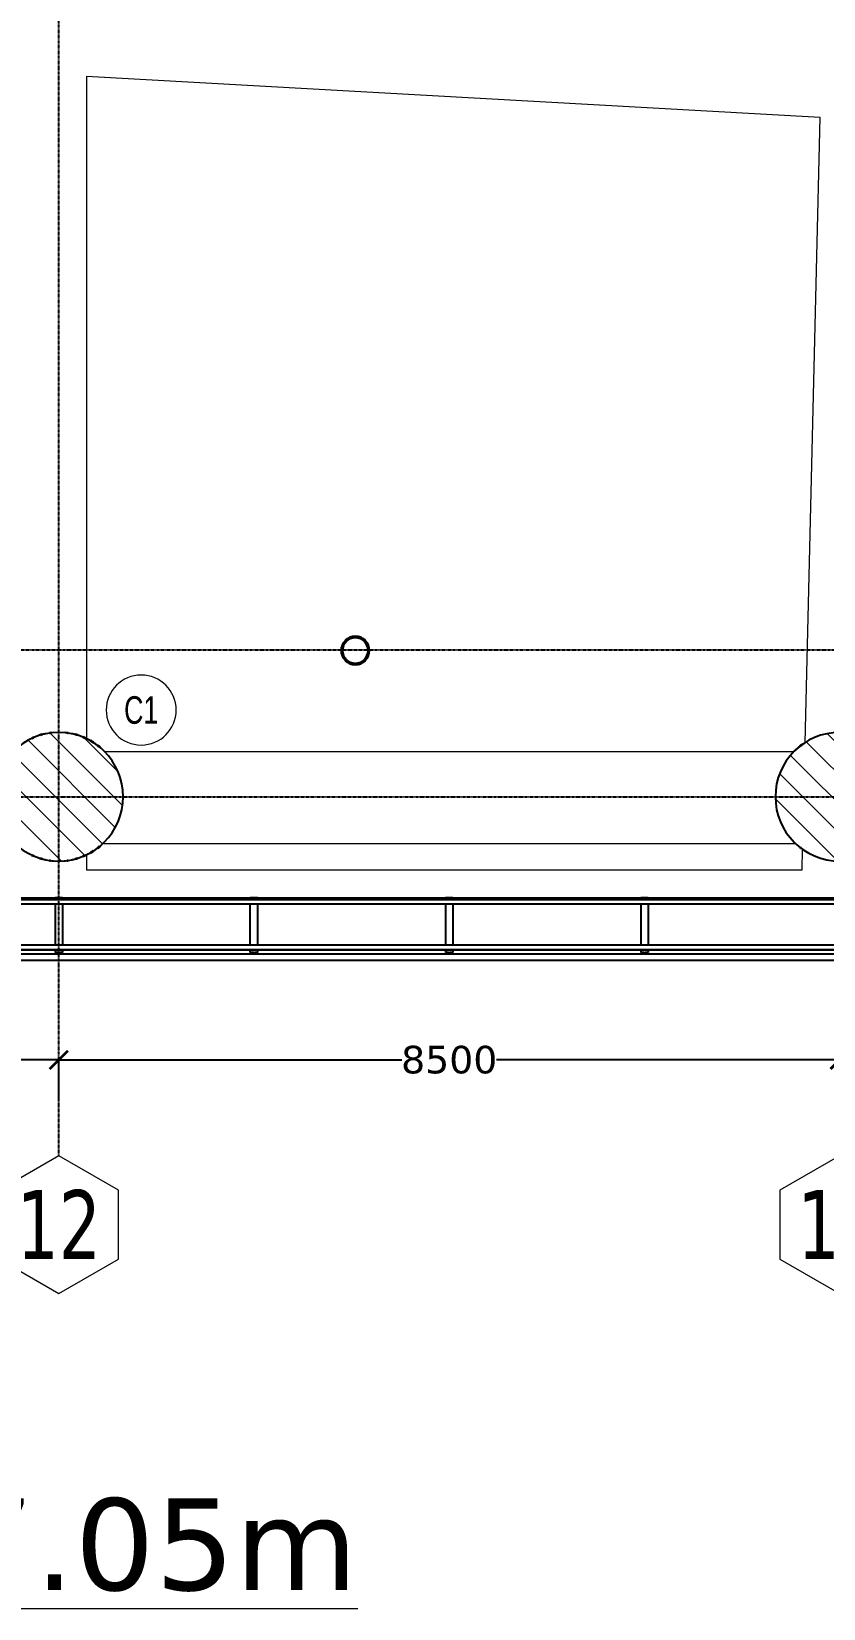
# Model space of a CAD drawing. Header units: millimetres. Extents: x -13767 to 81767, y -11242 to 31862.
# Drawn here: x 42203 to 50824, y -8835 to 8328 of the extents above; entities that cross this region are included whole.
import ezdxf
from ezdxf.enums import TextEntityAlignment as Align

# ---------------------------------------------------------------- set-up
doc = ezdxf.new("R2010")
doc.units = ezdxf.units.MM
doc.header["$LTSCALE"] = 0.95
doc.linetypes.add('DXK_LINE_DOT3', pattern=[5.9187, 2.979, -0.9799, 0.9799, -0.9799])
for name, color, linetype, lineweight in [('0-1', 250, 'Continuous', 5), ('E_B_PLACA-1', 10, 'Continuous', 25), ('E_B_PLACA-2', 31, 'Continuous', 25), ('E_COLUMNAS', 1, 'Continuous', 18), ('E_COLUMNAS-2', 1, 'Continuous', 25), ('E_COLUMNAS-4', 1, 'Continuous', 35), ('E_TEXTO', 3, 'Continuous', 9), ('E_VIGAS', 5, 'Continuous', 9), ('E_VIGAS-1', 6, 'Continuous', 25), ('E_VIGAS-2', 10, 'Continuous', 25), ('HCB-TEXT-H1', 6, 'Continuous', 18), ('HCB_EJES', 1, 'DXK_LINE_DOT3', 9), ('S-COLS-HDLN-1', 1, 'Continuous', 35)]:
    doc.layers.add(name, color=color, linetype=linetype, lineweight=lineweight)
for name, color, linetype in [('COTAS', 8, 'Continuous'), ('HCB-EJES', 1, 'Continuous'), ('HCB-ROTULOS', 2, 'Continuous')]:
    doc.layers.add(name, color=color, linetype=linetype)
doc.styles.add('Arial Narrow', font='', dxfattribs={"width": 0.85, "height": 0.3})
doc.styles.add('VERDANA', font='verdana.ttf')
doc.styles.get('Arial Narrow').set_extended_font_data('Arial Narrow')
doc.dimstyles.new('1.125', dxfattribs={"dimscale": 0, "dimtxt": 300, "dimasz": 200, "dimexe": 4, "dimexo": 4, "dimgap": 15, "dimtad": 0, "dimdec": 0, "dimzin": 4, "dimdsep": 46, "dimtxsty": 'VERDANA', "dimblk": 'ARCHTICK', "dimcen": -10, "dimclrd": 256, "dimclrt": 3, "dimadec": 0, "dimazin": 0, "dimtfac": 1, "dimtdec": 0, "dimtmove": 2, "dimatfit": 0, "dimldrblk": 'OBLIQUE', "dimfxl": 0.05, "dimtolj": 1, "dimtzin": 0, "dimarcsym": 0})

# ---------------------------------------------------------------- blocks, each defined once
blk = doc.blocks.new('EST_SFM_VIGA-METALICA-SECCION-C - EST_SFM_VIGA-METALICA-UPN100-1527742-_26_00m_N_E_-NIVEL-7 DOC')
at = {"layer": 'E_VIGAS-2'}
for p, q in [((29.794, 0.018), (-30.577, 0.018)), ((-30.577, -0.032), (29.794, -0.032))]:
    blk.add_line(p, q, dxfattribs=at)
blk = doc.blocks.new('EST_SFM_VIGA-METALICA-SECCION-C - EST_SFM_VIGA-METALICA-UPN100-1527772-_26_00m_N_E_-NIVEL-7 DOC')
at = {"layer": 'E_VIGAS-2'}
for p, q in [((34.942, 0.032), (-34.929, 0.032)), ((-34.929, -0.018), (34.942, -0.018))]:
    blk.add_line(p, q, dxfattribs=at)
blk = doc.blocks.new('EST_SFM_VIGA-METALICA-SECCION-C - EST_SFM_VIGA-METALICA-UPN160-1608463-_26_00m_N_E_-NIVEL-7 DOC')
at = {"layer": 'E_VIGAS-1'}
for p, q in [((30.104, 0.047), (-30.267, 0.047)), ((-30.272, -0.018), (30.11, -0.018))]:
    blk.add_line(p, q, dxfattribs=at)
blk = doc.blocks.new('DCTIB_CNI_EST_MOD-1A-FAC_0001_rvt-1-_26_00m_N_E_-NIVEL-7 DOC')
at = {"layer": 'E_B_PLACA-1'}
for p, q in [((-70.348, 139.545), (-9.976, 139.545)), ((-5.177, 138.995), (-75.147, 138.995))]:
    blk.add_line(p, q, dxfattribs=at)
at = {"layer": 'E_B_PLACA-2'}
for p, q in [((-9.976, 139.545), (-70.348, 139.545)), ((-75.147, 138.995), (-5.177, 138.995))]:
    blk.add_line(p, q, dxfattribs=at)
at = {"layer": 'E_VIGAS-1'}
for p, q in [((-31.703, 139.567), (-31.621, 139.567)), ((-31.703, 139.567), (-31.703, 139.545)), ((-31.621, 139.567), (-31.621, 139.545)), ((-29.578, 139.567), (-29.496, 139.567)), ((-29.578, 139.545), (-29.578, 139.567)), ((-29.496, 139.545), (-29.496, 139.567)), ((-27.454, 139.567), (-27.372, 139.567)), ((-27.454, 139.567), (-27.454, 139.545)), ((-27.372, 139.567), (-27.372, 139.545)), ((-25.328, 139.567), (-25.246, 139.567)), ((-25.328, 139.567), (-25.328, 139.545)), ((-25.246, 139.567), (-25.246, 139.545)), ((-31.703, 138.995), (-31.703, 138.967)), ((-31.703, 138.967), (-31.621, 138.967)), ((-31.703, 138.966), (-31.703, 138.967)), ((-31.675, 138.966), (-31.703, 138.966)), ((-31.664, 138.961), (-31.664, 138.966)), ((-31.664, 138.947), (-31.664, 138.961)), ((-31.659, 138.966), (-31.659, 138.961)), ((-31.659, 138.961), (-31.659, 138.947)), ((-31.621, 138.966), (-31.649, 138.966)), ((-31.621, 138.995), (-31.621, 138.967)), ((-31.621, 138.967), (-31.621, 138.966)), ((-29.578, 138.967), (-29.578, 138.995)), ((-29.578, 138.966), (-29.578, 138.967)), ((-29.578, 138.967), (-29.496, 138.967)), ((-29.55, 138.966), (-29.578, 138.966)), ((-29.54, 138.961), (-29.54, 138.966)), ((-29.54, 138.947), (-29.54, 138.961)), ((-29.535, 138.966), (-29.535, 138.961)), ((-29.535, 138.961), (-29.535, 138.947)), ((-29.496, 138.966), (-29.524, 138.966)), ((-29.496, 138.967), (-29.496, 138.995)), ((-29.496, 138.967), (-29.496, 138.966)), ((-27.454, 138.995), (-27.454, 138.967)), ((-27.454, 138.967), (-27.372, 138.967)), ((-27.454, 138.966), (-27.454, 138.967)), ((-27.426, 138.966), (-27.454, 138.966)), ((-27.415, 138.961), (-27.415, 138.966)), ((-27.415, 138.947), (-27.415, 138.961)), ((-27.41, 138.966), (-27.41, 138.961)), ((-27.41, 138.961), (-27.41, 138.947)), ((-27.372, 138.966), (-27.399, 138.966)), ((-27.372, 138.995), (-27.372, 138.967)), ((-27.372, 138.967), (-27.372, 138.966)), ((-25.328, 138.995), (-25.328, 138.967)), ((-25.328, 138.967), (-25.246, 138.967)), ((-25.328, 138.966), (-25.328, 138.967)), ((-25.3, 138.966), (-25.328, 138.966)), ((-25.29, 138.961), (-25.29, 138.966)), ((-25.29, 138.947), (-25.29, 138.961)), ((-25.285, 138.966), (-25.285, 138.961)), ((-25.285, 138.961), (-25.285, 138.947)), ((-25.246, 138.966), (-25.274, 138.966)), ((-25.246, 138.995), (-25.246, 138.967)), ((-25.246, 138.967), (-25.246, 138.966))]:
    blk.add_line(p, q, dxfattribs=at)
for points, knots in [([(-31.664, 138.961), (-31.664, 138.962), (-31.665, 138.963), (-31.666, 138.965), (-31.668, 138.965), (-31.669, 138.966), (-31.67, 138.966), (-31.672, 138.966), (-31.674, 138.966), (-31.675, 138.966)], [0, 0, 0, 0, 0.285714, 0.428571, 0.571429, 0.678571, 0.732143, 0.785714, 1, 1, 1, 1]), ([(-31.675, 138.966), (-31.674, 138.966), (-31.673, 138.966), (-31.67, 138.966), (-31.668, 138.965), (-31.666, 138.964), (-31.665, 138.963), (-31.664, 138.962), (-31.664, 138.961)], [0, 0, 0, 0, 0.142857, 0.285714, 0.428571, 0.571429, 0.785714, 1, 1, 1, 1]), ([(-31.659, 138.961), (-31.659, 138.962), (-31.659, 138.963), (-31.657, 138.965), (-31.656, 138.965), (-31.654, 138.966), (-31.653, 138.966), (-31.652, 138.966), (-31.65, 138.966), (-31.649, 138.966)], [0, 0, 0, 0, 0.285714, 0.428571, 0.571429, 0.678571, 0.732143, 0.785714, 1, 1, 1, 1]), ([(-31.649, 138.966), (-31.65, 138.966), (-31.651, 138.966), (-31.654, 138.966), (-31.656, 138.965), (-31.658, 138.964), (-31.659, 138.963), (-31.659, 138.962), (-31.659, 138.961)], [0, 0, 0, 0, 0.142857, 0.285714, 0.428571, 0.571429, 0.785714, 1, 1, 1, 1]), ([(-29.55, 138.966), (-29.549, 138.966), (-29.548, 138.966), (-29.545, 138.966), (-29.543, 138.965), (-29.541, 138.964), (-29.54, 138.963), (-29.54, 138.962), (-29.54, 138.961)], [0, 0, 0, 0, 0.142857, 0.285714, 0.428571, 0.571429, 0.785714, 1, 1, 1, 1]), ([(-29.54, 138.961), (-29.54, 138.962), (-29.54, 138.963), (-29.542, 138.965), (-29.543, 138.965), (-29.545, 138.966), (-29.546, 138.966), (-29.547, 138.966), (-29.549, 138.966), (-29.55, 138.966)], [0, 0, 0, 0, 0.285714, 0.428571, 0.571429, 0.678571, 0.732143, 0.785714, 1, 1, 1, 1]), ([(-29.524, 138.966), (-29.525, 138.966), (-29.526, 138.966), (-29.529, 138.966), (-29.531, 138.965), (-29.533, 138.964), (-29.534, 138.963), (-29.535, 138.962), (-29.535, 138.961)], [0, 0, 0, 0, 0.142857, 0.285714, 0.428571, 0.571429, 0.785714, 1, 1, 1, 1]), ([(-29.535, 138.961), (-29.535, 138.962), (-29.534, 138.963), (-29.533, 138.965), (-29.531, 138.965), (-29.53, 138.966), (-29.529, 138.966), (-29.527, 138.966), (-29.525, 138.966), (-29.524, 138.966)], [0, 0, 0, 0, 0.285714, 0.428571, 0.571429, 0.678571, 0.732143, 0.785714, 1, 1, 1, 1]), ([(-27.415, 138.961), (-27.415, 138.962), (-27.415, 138.963), (-27.417, 138.965), (-27.419, 138.965), (-27.42, 138.966), (-27.421, 138.966), (-27.423, 138.966), (-27.424, 138.966), (-27.426, 138.966)], [0, 0, 0, 0, 0.285714, 0.428571, 0.571429, 0.678571, 0.732143, 0.785714, 1, 1, 1, 1]), ([(-27.426, 138.966), (-27.425, 138.966), (-27.423, 138.966), (-27.421, 138.966), (-27.419, 138.965), (-27.417, 138.964), (-27.415, 138.963), (-27.415, 138.962), (-27.415, 138.961)], [0, 0, 0, 0, 0.142857, 0.285714, 0.428571, 0.571429, 0.785714, 1, 1, 1, 1]), ([(-27.41, 138.961), (-27.41, 138.962), (-27.41, 138.963), (-27.408, 138.965), (-27.407, 138.965), (-27.405, 138.966), (-27.404, 138.966), (-27.402, 138.966), (-27.401, 138.966), (-27.399, 138.966)], [0, 0, 0, 0, 0.285714, 0.428571, 0.571429, 0.678571, 0.732143, 0.785714, 1, 1, 1, 1]), ([(-27.399, 138.966), (-27.4, 138.966), (-27.402, 138.966), (-27.404, 138.966), (-27.406, 138.965), (-27.408, 138.964), (-27.41, 138.963), (-27.41, 138.962), (-27.41, 138.961)], [0, 0, 0, 0, 0.142857, 0.285714, 0.428571, 0.571429, 0.785714, 1, 1, 1, 1]), ([(-25.29, 138.961), (-25.29, 138.962), (-25.29, 138.963), (-25.292, 138.965), (-25.293, 138.965), (-25.295, 138.966), (-25.296, 138.966), (-25.297, 138.966), (-25.299, 138.966), (-25.3, 138.966)], [0, 0, 0, 0, 0.285714, 0.428571, 0.571429, 0.678571, 0.732143, 0.785714, 1, 1, 1, 1]), ([(-25.3, 138.966), (-25.299, 138.966), (-25.298, 138.966), (-25.295, 138.966), (-25.293, 138.965), (-25.291, 138.964), (-25.29, 138.963), (-25.29, 138.962), (-25.29, 138.961)], [0, 0, 0, 0, 0.142857, 0.285714, 0.428571, 0.571429, 0.785714, 1, 1, 1, 1]), ([(-25.285, 138.961), (-25.285, 138.962), (-25.284, 138.963), (-25.283, 138.965), (-25.281, 138.965), (-25.28, 138.966), (-25.279, 138.966), (-25.277, 138.966), (-25.275, 138.966), (-25.274, 138.966)], [0, 0, 0, 0, 0.285714, 0.428571, 0.571429, 0.678571, 0.732143, 0.785714, 1, 1, 1, 1]), ([(-25.274, 138.966), (-25.275, 138.966), (-25.276, 138.966), (-25.279, 138.966), (-25.281, 138.965), (-25.283, 138.964), (-25.284, 138.963), (-25.285, 138.962), (-25.285, 138.961)], [0, 0, 0, 0, 0.142857, 0.285714, 0.428571, 0.571429, 0.785714, 1, 1, 1, 1])]:
    blk.add_open_spline(points, degree=3, knots=knots, dxfattribs=at)
at = {"layer": 'E_VIGAS-2'}
for p, q in [((-31.703, 139.495), (-31.703, 139.045)), ((-31.621, 139.495), (-31.621, 139.045)), ((-29.578, 139.045), (-29.578, 139.495)), ((-29.496, 139.045), (-29.496, 139.495)), ((-27.454, 139.495), (-27.454, 139.045)), ((-27.372, 139.495), (-27.372, 139.045)), ((-25.328, 139.495), (-25.328, 139.045)), ((-25.246, 139.495), (-25.246, 139.045))]:
    blk.add_line(p, q, dxfattribs=at)
at = {"layer": 'E_VIGAS-1'}
for name, p in [('EST_SFM_VIGA-METALICA-SECCION-C - EST_SFM_VIGA-METALICA-UPN100-1527742-_26_00m_N_E_-NIVEL-7 DOC', (-39.77, 139.527)), ('EST_SFM_VIGA-METALICA-SECCION-C - EST_SFM_VIGA-METALICA-UPN100-1527772-_26_00m_N_E_-NIVEL-7 DOC', (-40.169, 139.013)), ('EST_SFM_VIGA-METALICA-SECCION-C - EST_SFM_VIGA-METALICA-UPN160-1608463-_26_00m_N_E_-NIVEL-7 DOC', (-40.081, 138.9))]:
    blk.add_blockref(name, p, dxfattribs=at)
blk = doc.blocks.new('EST_SCM_COLUMNA-SECCION-CIRCULAR - EST_SCM_COLUMNA-CONCRETO-CIRCULAR_Ø_140cm-V10-_26_00m_N_E_-NIVEL-7 DOC')
at = {"layer": 'E_COLUMNAS'}
h = blk.add_hatch(dxfattribs=at)
h.set_pattern_fill('FP_7', color=256, style=0, pattern_type=2)
h.set_pattern_definition([(135, (31.662, -140.662), (-0.15909903, -0.15909903), [])])
h.paths.add_polyline_path([(0, -0.7), (0.091, -0.694), (0.181, -0.676), (0.268, -0.647), (0.35, -0.606), (0.426, -0.555), (0.495, -0.495), (0.555, -0.426), (0.606, -0.35), (0.647, -0.268), (0.676, -0.181), (0.694, -0.09), (0.7, 0), (0.694, 0.091), (0.675, 0.185), (0.645, 0.271), (0.603, 0.354), (0.551, 0.431), (0.485, 0.503), (0.426, 0.555), (0.339, 0.612), (0.259, 0.65), (0.169, 0.679), (0.079, 0.695), (-0.005, 0.7), (-0.091, 0.694), (-0.181, 0.676), (-0.268, 0.647), (-0.35, 0.606), (-0.426, 0.555), (-0.495, 0.495), (-0.555, 0.426), (-0.606, 0.35), (-0.647, 0.268), (-0.676, 0.181), (-0.694, 0.091), (-0.7, 0), (-0.694, -0.093), (-0.675, -0.183), (-0.645, -0.271), (-0.603, -0.354), (-0.551, -0.431), (-0.485, -0.503), (-0.426, -0.555), (-0.347, -0.608), (-0.265, -0.648), (-0.179, -0.677), (-0.091, -0.694), (-0.005, -0.7)])
at = {"layer": 'E_COLUMNAS-2'}
for start, end in [(360, 180), (180, 360)]:
    blk.add_arc((0, 0), 0.7, start, end, dxfattribs=at)
blk = doc.blocks.new('EST_SCM_COLUMNA-METALICA-SECCION-CIRCULAR - EST_SCM_COLUMNA-TUBULAR-CIRCULAR_PTEØ_12__e_10_3mm-2692969-_26_00m_N_E_-NIVEL-7 DOC')
at = {"layer": 'S-COLS-HDLN-1'}
for radius, start, end in [(0.152, 0, 180), (0.152, 180, 0), (0.142, 0, 180), (0.142, 180, 0)]:
    blk.add_arc((0, 0), radius, start, end, dxfattribs=at)
blk = doc.blocks.new('_ArchTick')
at = {"color": 0, "linetype": 'ByBlock', "const_width": 0.15}
blk.add_lwpolyline([(-0.5, -0.5), (0.5, 0.5)], dxfattribs=at)
blk = doc.blocks.new('*D133')
at = {"layer": 'COTAS', "color": 0, "lineweight": -2, "transparency": 16777216}
for p, q in [((34000, -3282), (34000, -2860)), ((42500, -3282), (42500, -2860))]:
    blk.add_line(p, q, dxfattribs=at)
at = {"layer": 'COTAS', "lineweight": -2, "transparency": 16777216}
for p, q in [((34000, -2864), (37736, -2864)), ((42500, -2864), (38764, -2864))]:
    blk.add_line(p, q, dxfattribs=at)
at = {"layer": 'Defpoints', "color": 0, "transparency": 16777216}
for p in [(34000, -2864), (34000, -3286), (42500, -3286)]:
    blk.add_point(p, dxfattribs=at)
at = {"layer": 'COTAS', "lineweight": -2, "transparency": 16777216, "xscale": 200, "yscale": 200, "zscale": 200, "rotation": 180}
blk.add_blockref('_ArchTick', (34000, -2864), dxfattribs=at)
at = {"layer": 'COTAS', "lineweight": -2, "transparency": 16777216, "xscale": 200, "yscale": 200, "zscale": 200}
blk.add_blockref('_ArchTick', (42500, -2864), dxfattribs=at)
at = {"layer": 'COTAS', "color": 3, "transparency": 16777216, "insert": (38250, -2864), "char_height": 300, "attachment_point": 5, "style": 'VERDANA'}
blk.add_mtext('\\A1;8500', dxfattribs=at)
blk = doc.blocks.new('_Oblique')
at = {"color": 0, "linetype": 'ByBlock', "lineweight": -2}
blk.add_line((-0.5, -0.5), (0.5, 0.5), dxfattribs=at)
blk = doc.blocks.new('*D134')
at = {"layer": 'COTAS', "color": 0, "lineweight": -2, "transparency": 16777216}
for p, q in [((42500, -3282), (42500, -2860)), ((51000, -3282), (51000, -2860))]:
    blk.add_line(p, q, dxfattribs=at)
at = {"layer": 'COTAS', "lineweight": -2, "transparency": 16777216}
for p, q in [((42500, -2864), (46236, -2864)), ((51000, -2864), (47264, -2864))]:
    blk.add_line(p, q, dxfattribs=at)
at = {"layer": 'Defpoints', "color": 0, "transparency": 16777216}
for p in [(42500, -2864), (42500, -3286), (51000, -3286)]:
    blk.add_point(p, dxfattribs=at)
at = {"layer": 'COTAS', "lineweight": -2, "transparency": 16777216, "xscale": 200, "yscale": 200, "zscale": 200, "rotation": 180}
blk.add_blockref('_ArchTick', (42500, -2864), dxfattribs=at)
at = {"layer": 'COTAS', "lineweight": -2, "transparency": 16777216, "xscale": 200, "yscale": 200, "zscale": 200}
blk.add_blockref('_ArchTick', (51000, -2864), dxfattribs=at)
at = {"layer": 'COTAS', "color": 3, "transparency": 16777216, "insert": (46750, -2864), "char_height": 300, "attachment_point": 5, "style": 'VERDANA'}
blk.add_mtext('\\A1;8500', dxfattribs=at)
blk = doc.blocks.new('CNI_TAG COLUMNAS CONCRETO MARCA - CNI_COLUMNA CONCRETO-582370-PLANTA TIPO PISO 18 A PISO 23')
at = {"layer": 'E_TEXTO'}
for start, end in [(360, 180), (180, 360)]:
    blk.add_arc((0.00026, -0.00015), 0.00254, start, end, dxfattribs=at)

msp = doc.modelspace()

# ---------------------------------------------------------------- hatches: boundary and pattern name
at = {"layer": 'E_COLUMNAS'}
h = msp.add_hatch(dxfattribs=at)
h.set_pattern_fill('FP_5', color=256, scale=1000, style=0, pattern_type=2)
h.set_pattern_definition([(135, (74162.12, -140662.38), (-159.09903, -159.09903), [])])
h.paths.add_polyline_path([(51000, -700), (51103.4, -691.6), (51181.2, -676.1), (51267.9, -646.7), (51350, -606.2), (51426.2, -555.3), (51495, -494.9), (51555.4, -426.1), (51606.2, -350), (51646.7, -267.8), (51676.2, -181.1), (51694.1, -90.1), (51698, -30.1), (51698, 30.6), (51693.8, 92.6), (51673.8, 188.3), (51645.1, 271.2), (51603.5, 354.2), (51551.2, 430.9), (51489.3, 500), (51417, 561.5), (51344, 609.2), (51259.6, 649.6), (51179.9, 676.4), (51091.4, 694), (50998.5, 699.9), (50908.7, 694), (50818.9, 676.2), (50732.1, 646.8), (50644.2, 602.4), (50573.9, 555.4), (50505, 495), (50444.7, 426.2), (50393.8, 350), (50353.3, 267.9), (50323.9, 181.2), (50306, 91.4), (50302, 30.2), (50302, -30.5), (50307.2, -97.5), (50324.7, -183.4), (50354.9, -271.1), (50396.6, -354.1), (50448.8, -430.8), (50514.8, -503.5), (50573.9, -555.3), (50659.6, -610.9), (50732.1, -646.7), (50818.9, -676.1), (50908.7, -694), (50994.1, -699.6)])

# ---------------------------------------------------------------- linework, layer by layer
at = {"layer": 'E_COLUMNAS-2'}
msp.add_lwpolyline([(51700, 0, 1), (50300, 0, 1)], format="xyb", close=True, dxfattribs=at)
for points in [[(42847.6, 607.6, 0.0007133), (42845.9, 608.6, 0.0147492), (42809.4, 628)], [(42923.5, 557.4, 0.0009259), (42921.4, 559, 0.0146836), (42887.9, 582.8)]]:
    msp.add_lwpolyline(points, format="xyb", dxfattribs=at)
for centre, start, end in [((42500, 0), 94.78258, 97.4024), ((42500, 0), 82.59734, 85.21674), ((42500, 0), 108.83912, 112.20746), ((42500, 0), 101.52895, 104.80493), ((42500, 0), 75.19481, 78.47063), ((42500, 0), 67.79228, 71.16049), ((42500, 0), 45.58469, 48.92454), ((51000, 0), 128.17751, 134.41505), ((51000, 0), 123.87104, 126.33734), ((42500, 0), 311.07546, 314.41531), ((51000, 0), 225.58495, 231.96459), ((42500, 0), 247.79254, 251.16088), ((42500, 0), 255.19507, 258.47105), ((42500, 0), 281.52937, 284.80519), ((42500, 0), 288.83951, 292.20772), ((42500, 0), 296.23022, 299.77373), ((42500, 0), 303.64778, 307.22497), ((51000, 0), 232.77982, 233.24468), ((42500, 0), 262.5976, 265.21742), ((42500, 0), 274.78326, 277.40266)]:
    msp.add_arc(centre, 700, start, end, dxfattribs=at)
at = {"layer": 'E_VIGAS', "color": 30, "true_color": 0xf26722}
for p, q in [((50500.1, 490), (42999.9, 490)), ((42990.9, -510), (50511.1, -510))]:
    msp.add_line(p, q, dxfattribs=at)
msp.add_lwpolyline([(6101, 26595.9), (6101.1, -1095.9), (61901.3, -1095.8), (61901.2, 26595.9)], close=True, dxfattribs=at)
for points in [[(50623.5, 589.5), (50787, 7393.1), (42801, 7839.3), (42801, 632.5)], [(42801, -632.5), (42801, -795.9), (50590.3, -795.9), (50595.7, -570.7)]]:
    msp.add_lwpolyline(points, dxfattribs=at)
at = {"layer": 'HCB-EJES', "linetype": 'DXK_LINE_DOT3'}
for p, q in [((42499.9, -3906.8), (42499.9, 29407)), ((-8311, 1600), (76311, 1600)), ((-12267.2, 0), (80267.2, 0))]:
    msp.add_line(p, q, dxfattribs=at)
at = {"layer": 'HCB_EJES', "color": 40, "linetype": 'ByBlock', "true_color": 0xf8d731}
for points in [[(41850.4, -5031.8), (42499.9, -5406.8), (43149.5, -5031.8), (43149.5, -4281.8), (42499.9, -3906.8), (41850.4, -4281.8)], [(50350.4, -5031.8), (50999.9, -5406.8), (51649.5, -5031.8), (51649.5, -4281.8), (50999.9, -3906.8), (50350.4, -4281.8)]]:
    msp.add_lwpolyline(points, close=True, dxfattribs=at)
at = {"layer": 'S-COLS-HDLN-1'}
for centre, start, end in [((42500, 0), 97.48328, 98.34055), ((42500, 0), 81.65947, 82.51647), ((42500, 0), 112.38748, 114.86339), ((42500, 0), 112.20746, 112.32227), ((42500, 0), 104.93537, 106.92607), ((42500, 0), 73.07379, 75.06438), ((42500, 0), 67.67749, 67.79228), ((42500, 0), 65.13644, 67.61228), ((42500, 0), 57.4152, 60.16017), ((42500, 0), 49.79382, 52.708), ((51000, 0), 126.50639, 128.07924), ((42500, 0), 245.13661, 247.61252), ((42500, 0), 247.67773, 247.79254), ((42500, 0), 253.07393, 255.06463), ((42500, 0), 284.93562, 286.92621), ((42500, 0), 292.20772, 292.32251), ((42500, 0), 292.38772, 294.86356), ((42500, 0), 299.83983, 302.5848), ((42500, 0), 307.292, 310.20618), ((51000, 0), 232.1451, 232.685), ((42500, 0), 261.65945, 262.51672), ((42500, 0), 277.48353, 278.34053)]:
    msp.add_arc(centre, 700, start, end, dxfattribs=at)

# ---------------------------------------------------------------- block references
at = {"layer": '0-1', "xscale": 999.9999999999933, "yscale": 999.9999999999933, "zscale": 999.9999999999933}
msp.add_blockref('DCTIB_CNI_EST_MOD-1A-FAC_0001_rvt-1-_26_00m_N_E_-NIVEL-7 DOC', (74162.1, -140662.4), dxfattribs=at)
at = {"layer": 'E_COLUMNAS-4', "xscale": 999.9999999999933, "yscale": 999.9999999999933, "zscale": 999.9999999999933}
for name, p in [('EST_SCM_COLUMNA-METALICA-SECCION-CIRCULAR - EST_SCM_COLUMNA-TUBULAR-CIRCULAR_PTEØ_12__e_10_3mm-2692969-_26_00m_N_E_-NIVEL-7 DOC', (45727.7, 1591.4)), ('EST_SCM_COLUMNA-SECCION-CIRCULAR - EST_SCM_COLUMNA-CONCRETO-CIRCULAR_Ø_140cm-V10-_26_00m_N_E_-NIVEL-7 DOC', (42500, 0))]:
    msp.add_blockref(name, p, dxfattribs=at)
at = {"layer": 'E_TEXTO', "xscale": 149999.9999999996, "yscale": 149999.9999999996, "zscale": 149999.9999999996}
msp.add_blockref('CNI_TAG COLUMNAS CONCRETO MARCA - CNI_COLUMNA CONCRETO-582370-PLANTA TIPO PISO 18 A PISO 23', (43358, 966.1), dxfattribs=at)

# ---------------------------------------------------------------- texts
at = {"layer": 'E_TEXTO', "style": 'Arial Narrow', "width": 0.85}
msp.add_text('C1', height=300, dxfattribs=at).set_placement((43397.1, 943.8), align=Align.MIDDLE_CENTER)
at = {"layer": 'HCB-ROTULOS', "color": 4, "style": 'VERDANA', "width": 0.7}
for s, p in [('12', (42499.9, -4656.8)), ('13', (50999.9, -4656.8))]:
    msp.add_text(s, height=750, dxfattribs=at).set_placement(p, align=Align.MIDDLE_CENTER)
at = {"layer": 'HCB-TEXT-H1', "style": 'VERDANA'}
msp.add_text('%%UPLANTA DE PISO 7a N.E. +27.05m', height=1000, dxfattribs=at).set_placement((33999.9, -8135.1), align=Align.MIDDLE_CENTER)

# ---------------------------------------------------------------- dimensions: what is measured, and where the dimension line sits
at = {"layer": 'COTAS'}
for base, p1, p2, picture, middle in [((34000, -2864.3), (42500, -3286.4), (34000, -3286.4), '*D133', (38250, -2864.3)), ((42500, -2864.3), (51000, -3286.4), (42500, -3286.4), '*D134', (46750, -2864.3))]:
    dim = msp.add_linear_dim(base=base, p1=p1, p2=p2, dimstyle='1.125', override={"dimscale": 1}, dxfattribs=at)
    dim.commit()
    dim.dimension.update_dxf_attribs({"geometry": picture, "text_midpoint": middle})

doc.saveas('drawing.dxf')
